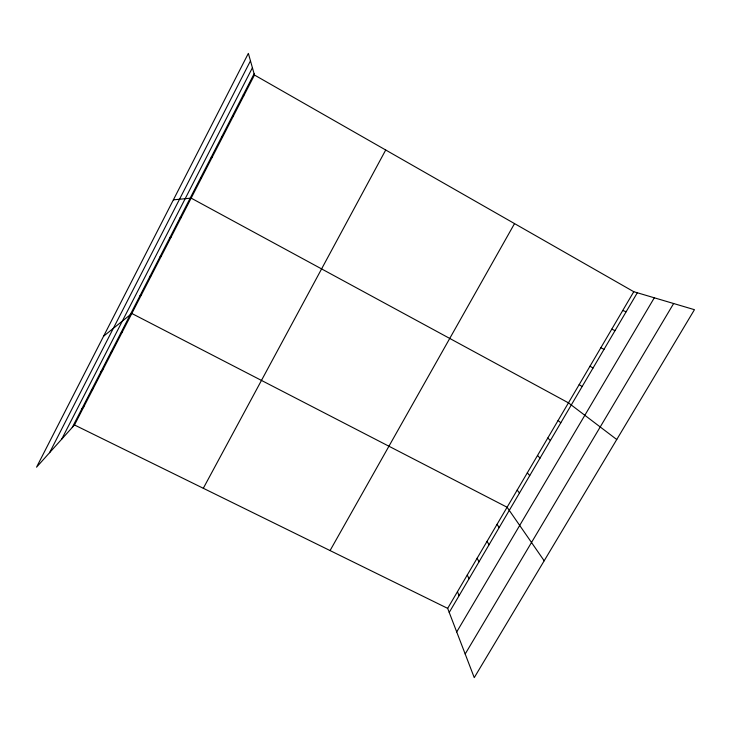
<?xml version="1.0" encoding="UTF-8"?>
<svg xmlns="http://www.w3.org/2000/svg" width="731" height="731" viewBox="0 0 731 731"><rect width="100%" height="100%" fill="white"/><g stroke="black" fill="none" stroke-linecap="round" stroke-linejoin="round"><path stroke-width="1.1" d="M49.589 452.672L250.468 60.865M61.669 439.221L252.414 67.764M72.278 427.416L254.114 73.785M74.48 424.967L254.47 75.028L248.357 53.372L36.55 467.182L74.48 424.967L447.664 608.366L474.255 677.628L694.45 309.688L633.777 291.715L254.47 75.028M203.309 488.281L385.712 150.001M330.065 550.571L514.533 223.595M447.664 608.366L633.777 291.715M449.227 612.432L637.313 292.765M456.711 631.94L654.309 297.8M465.181 654.007L673.644 303.52M81.79 408.912L83.91 406.646M91.366 390.299L93.385 388.216M100.988 371.586L102.916 369.694M110.664 352.762L112.492 351.063M120.396 333.829L122.132 332.322M103.592 336.205L131.827 313.48L507.095 507.241L544.184 560.787M140.032 295.644L141.576 294.529M149.937 276.382L151.372 275.468M159.897 257.02L161.231 256.298M169.921 237.529L171.155 237.018M179.99 217.939L181.124 217.628M173.384 199.846L191.156 198.128L568.453 402.854L616.754 439.514M200.632 177.797L201.546 177.916M622.73 310.501L626.147 311.735M211.195 157.247L212.008 157.585M611.756 329.178L615.045 330.595M600.836 347.746L604.016 349.354M589.981 366.222L593.042 368.004M579.19 384.588L582.123 386.553M221.831 136.569L222.526 137.136M558.091 420.48L560.805 422.801M547.784 438.024L550.388 440.501M537.532 455.468L540.026 458.109M527.334 472.811L529.719 475.625M517.192 490.072L519.467 493.05M232.531 115.772L233.107 116.558M497.062 524.319L499.127 527.618M487.074 541.305L489.039 544.759M477.142 558.201L479.006 561.81M467.264 575.014L469.028 578.778M243.286 94.838L243.761 95.852M457.442 591.726L459.095 595.646"/></g></svg>
